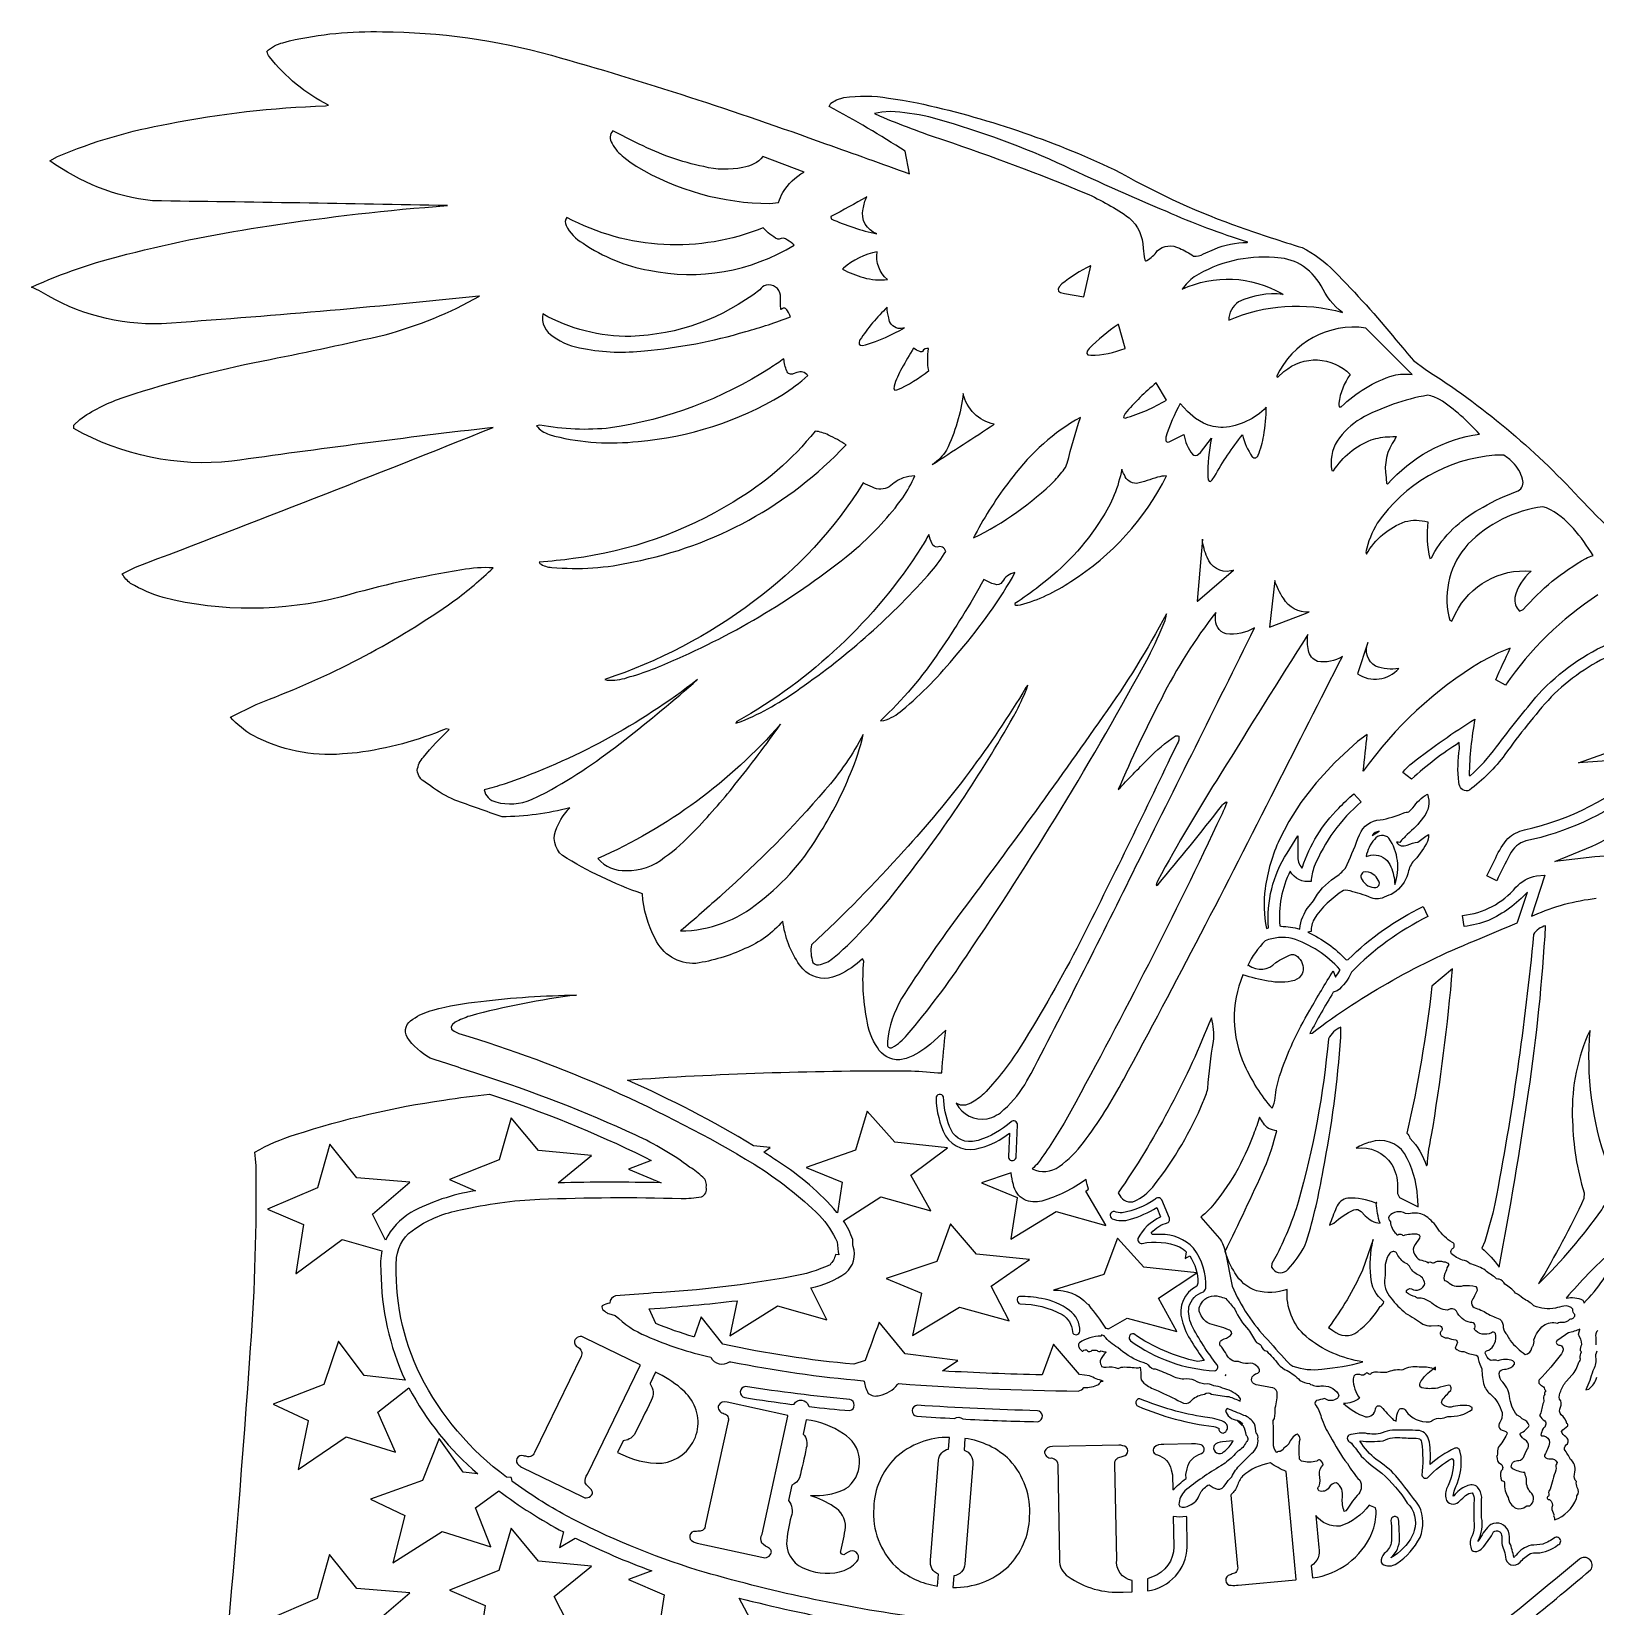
# Model space of a CAD drawing. Extents: x 1.2 to 67.4, y 0.4 to 30.3.
# Drawn here: x 36.98 to 49.58, y 10.21 to 22.91 of the extents above; entities that cross this region are included whole.
import ezdxf

# ---------------------------------------------------------------- set-up
doc = ezdxf.new("R2010")
doc.units = 0
doc.linetypes.add('0', pattern=[0])
doc.layers.add('1', color=7, linetype='0')

msp = doc.modelspace()

# ---------------------------------------------------------------- linework, layer by layer
at = {"layer": '1'}
for points in [[(44.128609, 10.126138, -0.037734), (42.344826, 10.508261, -0.045397), (41.290195, 10.945316, -0.03119), (40.850727, 11.224701), (40.853287, 11.226761, -0.011312), (40.844982, 11.253387), (40.806812, 11.257828, -0.115277), (40.113205, 12.075929, -0.126374), (39.920441, 13.027145, -0.229393), (40.076363, 13.264281, -0.103772), (40.437664, 13.410446, -0.047854), (41.075748, 13.496489, -0.0182), (42.213737, 13.502615, 0.039643), (42.377781, 13.51674, 0.399132), (42.416176, 13.59462, 0.30237), (42.389153, 13.673599, 0.070427), (42.28336, 13.756409, 0.053804), (41.848618, 14.012879, 0.031349), (40.593395, 14.501723, 0.00171), (40.190983, 14.634201, -0.11121), (40.005421, 14.802831, -0.421994), (40.052254, 14.947149, -0.097763), (40.214169, 15.020386, -0.043934), (40.598984, 15.091432, -0.026195), (41.370975, 15.142303, 0.034283), (40.511803, 14.973518, 0.03799), (40.394657, 14.923645), (40.370773, 14.905029), (40.360256, 14.88652), (40.364647, 14.868225), (40.385471, 14.85022), (40.424229, 14.832657, -0.06232), (42.804527, 13.77921, -0.052625), (43.33107, 13.365458, -0.078242), (43.472496, 13.152405, 0.035834), (43.484703, 13.04808), (43.459015, 13.050705, -0.136126), (43.414661, 12.969589, -0.071369), (43.1082, 12.874176, -0.031584), (41.988041, 12.741426, -0.000835), (41.686451, 12.718765, 0.31205), (41.639553, 12.659958, 0.105547), (41.579559, 12.638306, 0.423917), (41.590107, 12.602966, 0.045923), (41.627281, 12.574615), (41.62973, 12.57608), (41.683941, 12.560638, 0.096563), (41.932747, 12.395004, 0.048158), (42.453636, 12.223495, 0.446114), (42.603352, 12.185791), (42.6161, 12.186784, 0.028011), (43.682457, 12.034698), (43.690483, 12.030701, 0.0875), (43.722195, 11.932388, 0.258858), (43.814648, 11.916534, 0.193697), (43.957962, 12.00444), (43.967262, 12.010805, 0.01498), (45.414627, 11.951491, 0.219278), (45.460445, 11.979416, 0.124406), (45.58054, 12.00473, 0.032367), (45.599461, 12.030655), (45.615852, 12.031647, -0.041362), (45.505505, 12.074356), (45.426819, 12.084671), (45.216503, 12.329453), (45.124134, 12.081881, -0.008907), (44.321972, 12.112823), (44.444363, 12.196701), (44.020412, 12.251968), (44.019409, 12.252304), (43.810455, 12.505965, -0.000604), (43.698032, 12.196625), (43.606945, 12.167526, -0.032504), (42.551224, 12.329788), (42.376862, 12.549423), (42.376587, 12.549362), (42.319771, 12.388519), (42.315945, 12.389053, -0.034618), (42.011902, 12.496429), (41.956451, 12.613068, 0.011264), (42.666943, 12.679382), (42.607662, 12.39743), (42.989441, 12.636383), (42.990532, 12.636765), (43.38868, 12.524429), (43.260944, 12.78215, 0.100023), (43.54253, 12.904745, 0.308706), (43.600792, 13.116238, -0.05969), (43.597904, 13.171646, 0.06464), (43.522377, 13.32341), (43.823849, 13.515717), (43.824795, 13.515839), (44.226856, 13.402298), (44.066494, 13.690323), (44.361973, 13.910263), (44.362198, 13.910751), (43.936775, 13.956711), (43.714447, 14.206985), (43.61982, 13.89357), (43.223297, 13.753983), (43.511581, 13.633881), (43.511795, 13.633301), (43.474052, 13.387115), (43.47028, 13.390793, 0.07328), (42.998203, 13.798457, 0.00803), (42.882187, 13.875534), (42.932262, 13.914719), (42.797985, 13.928436, 0.031841), (41.782864, 14.455399), (41.830452, 14.462146, -0.017679), (44.067707, 14.532319, -0.002343), (44.315628, 14.514526, -0.007273), (44.34705, 14.858061), (44.223312, 14.745544, -0.093547), (44.029194, 14.631409), (43.976112, 14.621553, -0.291021), (43.796932, 14.71861, -0.112585), (43.711346, 14.946832, -0.070884), (43.687309, 15.415085), (43.676319, 15.433884, -0.075195), (43.489273, 15.305573), (43.435764, 15.286606, -0.290706), (43.196735, 15.353287), (43.169121, 15.385178, -0.11825), (43.033958, 15.738937, -0.122647), (42.729088, 15.51692, -0.073061), (42.333282, 15.397698, -0.310646), (42.005066, 15.597317, -0.1076), (41.902771, 15.958023, -0.056495), (41.257771, 16.266674, -0.355161), (41.214153, 16.493162, -0.100121), (41.318768, 16.651199, -0.062658), (40.771114, 16.578524, -0.003441), (40.390099, 16.713785, -0.058912), (40.195866, 16.827408), (40.152843, 16.856583, -0.245155), (40.08839, 16.9534, -0.154069), (40.137066, 17.059769, -0.030899), (40.344448, 17.282257), (40.320953, 17.287918, -0.065145), (39.602264, 17.095078), (39.484161, 17.085022, -0.141744), (38.764385, 17.233076, -0.07642), (38.582355, 17.381027), (38.789333, 17.484543), (38.898136, 17.527817, 0.062704), (40.383011, 18.317818, 0.033679), (40.698627, 18.585175, 0.059212), (40.446732, 18.568222, 0.029797), (39.476364, 18.351625, -0.123917), (38.039787, 18.345057, -0.060559), (37.777779, 18.459713, -0.111941), (37.710293, 18.536301), (37.817055, 18.5907, 0.004829), (40.698586, 19.716301, 0.006291), (38.593414, 19.443684, -0.155054), (37.320385, 19.707336), (37.319084, 19.734161), (37.366852, 19.779953, -0.075073), (37.700859, 19.951065), (37.813053, 19.990845, -0.027008), (38.901424, 20.265274, 0.008968), (39.829063, 20.463593, 0.062802), (40.589066, 20.774384), (40.584976, 20.774048, -0.008926), (38.025612, 20.551367, -0.147035), (37.056946, 20.809448, 0.013826), (36.978561, 20.846771, -0.047842), (37.747982, 21.111658, -0.027553), (38.894604, 21.340769, -0.019992), (40.330296, 21.504299, 0.001726), (37.952766, 21.542141, -0.129675), (37.126701, 21.866028), (37.187439, 21.899872, -0.055591), (38.083378, 22.163637, -0.042075), (39.347015, 22.306778), (39.371799, 22.313751, -0.107542), (38.895699, 22.70241, -0.054766), (38.875797, 22.746872, -0.129928), (39.005402, 22.816879), (39.05793, 22.832306, -0.061995), (39.807636, 22.905087, -0.067035), (41.170193, 22.716202, -0.017607), (43.379547, 22.002256, -0.002904), (44.055614, 21.75979), (44.019135, 21.942123, 0.021781), (43.408772, 22.302017), (43.420563, 22.329391), (43.466682, 22.356186), (43.527092, 22.374298, -0.078061), (43.885532, 22.37117), (43.997822, 22.354324), (44.116573, 22.332184, -0.056403), (45.705242, 21.795235), (45.761841, 21.765385, 0.043222), (46.719765, 21.329836, 0.008515), (47.219944, 21.165848, -0.086485), (47.48048, 20.972641, -0.024113), (47.976562, 20.421661, -0.000904), (48.117699, 20.255934), (48.212303, 20.184891, -0.065467), (49.452145, 19.150301, 0.014416), (49.805466, 18.797098, 0.191975)], [(49.603195, 18.366455, 0.09767), (48.859165, 17.640182), (48.780396, 17.682083), (48.780434, 17.683088, -0.005172), (48.896957, 17.936966), (48.801853, 17.901428), (48.662624, 17.827316, 0.102231), (47.712219, 16.945694, 0.001657), (47.744732, 17.242584), (47.667576, 17.18483), (47.483913, 17.016769), (47.331921, 16.852707), (47.208744, 16.693832), (47.111538, 16.541412), (47.037449, 16.396622, 0.073585), (46.921921, 15.999606, 0.075344), (46.931477, 15.679672), (46.94986, 15.684296, -0.165104), (47.098652, 16.286987), (47.185955, 16.426712), (47.185966, 16.267014, 0.190959), (47.216606, 16.16597), (47.222576, 16.173538, -0.117399), (47.515678, 16.648569, -0.02499), (47.636536, 16.765198), (47.695908, 16.69841, 0.118575), (47.317265, 16.177788, 0.055894), (47.291519, 16.058151, -0.320161), (47.124241, 16.141113, 0.137539), (47.039265, 15.699997), (47.048729, 15.696381, -0.066963), (47.20116, 15.674225, -0.155734), (47.277321, 15.858597), (47.311058, 15.901138, -0.130789), (47.484188, 16.088715, 0.054488), (47.56831, 16.164078, 0.024064), (47.669182, 16.404221), (47.683689, 16.434677, -0.303187), (47.849609, 16.553822, 0.061337), (48.038765, 16.609524, -0.022537), (48.080467, 16.619156), (48.113274, 16.651947, -0.114515), (48.229679, 16.76088, -0.271546), (48.19537, 16.572803, -0.065556), (48.067169, 16.436148, 0.018249), (48.007244, 16.373016, 0.021798), (47.981522, 16.374634, 0.406603), (48.066925, 16.351242, -0.065697), (48.151745, 16.375504, -0.003325), (48.239231, 16.437027, -0.167632), (48.221329, 16.363016, -0.07512), (48.112576, 16.214993, 0.118459), (48.071915, 16.118576), (48.063858, 16.095997, -0.15612), (47.938717, 15.951541, 0.05368), (47.864174, 15.923297, -0.216901), (47.75098, 15.937684, 0.023609), (47.587811, 15.986105), (47.571255, 15.986659), (47.55476, 15.985168, 0.112828), (47.31583, 15.752911, 0.127672), (47.291912, 15.654816), (47.266296, 15.648605, -0.098642), (47.57481, 15.426071), (47.591812, 15.428864, -0.082848), (48.194263, 15.855301), (48.232014, 15.774384, 0.085044), (47.617821, 15.326874, -0.129908), (47.501907, 15.17547, 0.037671), (47.470928, 15.164703, 0.016453), (47.282375, 14.832231), (47.299694, 14.835785, -0.067926), (48.65591, 15.598607, 0.003054), (48.953106, 15.725464), (48.956047, 15.729492), (49.036903, 15.972275, -0.101158), (48.721046, 15.743395, -0.065958), (48.525097, 15.694946), (48.513683, 15.783662, 0.193693), (48.943523, 16.010536, -0.168792), (49.108475, 16.10318), (49.176922, 16.107483), (49.067524, 15.779312), (49.090019, 15.785904, -0.07815), (49.589924, 15.921982, -0.049246)], [(49.728508, 17.891052, 0.088787), (49.226517, 17.54509, 0.025901), (48.85474, 17.080999, -0.070675), (48.567715, 16.792755, -0.483357), (48.486618, 16.838242), (48.482124, 16.857773, -0.065835), (48.488609, 17.126862), (48.486263, 17.176285, 0.044626), (48.102795, 16.883026), (48.031239, 16.936707, -0.068285), (48.109982, 17.013824, -0.027089), (48.612881, 17.366699, 0.039361), (48.566032, 16.914978), (48.573772, 16.90834, 0.050056), (48.78717, 17.142517, -0.014762), (49.124969, 17.567825, -0.105843), (49.727913, 17.990353)], [(49.907543, 16.784393, -0.10845), (49.023998, 16.384377, 0.218001), (48.894764, 16.274485, 0.019423), (48.788448, 16.062592), (48.708847, 16.102402), (48.708614, 16.104156), (48.780586, 16.248795, -0.070885), (48.87888, 16.404816, -0.135852), (49.011921, 16.472885, 0.125429), (50.0042, 16.977997, -0.212634)], [(49.897938, 16.243347, 0.064769), (49.578129, 16.256668), (49.255939, 16.218781), (49.558182, 16.343262, 0.259566), (49.907818, 16.762894)], [(38.272892, 7.069795, 0.009837), (38.744804, 12.29866, 0.021513), (38.788521, 13.766508), (38.784565, 13.821528), (38.778946, 13.876404, -0.055056), (39.105831, 14.017853, -0.043747), (40.301949, 14.29531, -0.011285), (40.670364, 14.344391, -0.034677), (41.921799, 13.836437), (41.972836, 13.808731), (41.791004, 13.740494), (42.052769, 13.629532, 0.011699), (41.223248, 13.62915), (41.491806, 13.848312), (41.065704, 13.888763), (41.064888, 13.889282), (40.844814, 14.154144), (40.746971, 13.814072), (40.348164, 13.655289), (40.347919, 13.654953), (40.556831, 13.565292), (40.552601, 13.564026, 0.084365), (40.036312, 13.390109, 0.137636), (39.83086, 13.168274), (39.728069, 13.376511), (40.029015, 13.633728), (39.60178, 13.670044), (39.382408, 13.941742), (39.282722, 13.588074), (38.882038, 13.417664), (39.169945, 13.293579), (39.110298, 12.899384), (39.110947, 12.899536), (39.482029, 13.172745), (39.802906, 13.082458, 0.07065), (39.794567, 12.914581, 0.106395), (39.990582, 12.038956), (39.660007, 12.075912), (39.454216, 12.352615), (39.453754, 12.352661), (39.336159, 12.003052), (38.926716, 11.844635), (39.207932, 11.712753), (39.208431, 11.712173), (39.128857, 11.320068), (39.514297, 11.583099), (39.515499, 11.582947), (39.911354, 11.459305), (39.771133, 11.779846), (40.020821, 11.977081, 0.095793), (40.576469, 11.28479), (40.458668, 11.298569), (40.265221, 11.569656), (40.264786, 11.569397), (40.130184, 11.230423), (39.711819, 11.079773), (39.987904, 10.948822), (39.98819, 10.948151), (39.889713, 10.566833), (40.288998, 10.820145), (40.68055, 10.696426), (40.681175, 10.696472), (40.556049, 11.009552), (40.745022, 11.147522, 0.039154), (41.266853, 10.815628), (41.233727, 10.689636), (41.361122, 10.766937), (41.368206, 10.763779, 0.027623), (41.977291, 10.501663), (41.790455, 10.431686), (42.078606, 10.309341), (42.022804, 9.943756)], [(49.602436, 12.439392, 0.293813), (49.586449, 12.383133, -0.001638), (49.587021, 12.322586, 0.190224)], [(49.594017, 12.271618, 0.15185), (49.586025, 12.212006, -0.181204), (49.562141, 12.114304, -0.040222), (49.507214, 11.960953), (49.531044, 11.966904, 0.16284), (49.594856, 12.06192)], [(49.592278, 8.290665), (49.520115, 8.313556, 0.025759), (47.68301, 8.68988, -0.33226), (47.644405, 8.876587), (47.65691, 8.90451, -0.086232), (47.872295, 9.155334, -0.018687), (48.175232, 9.404999), (48.419476, 9.594666), (48.439968, 9.589432), (48.430729, 9.603698, 0.007944), (49.544769, 10.509613, 0.894421), (49.455116, 10.595598, -0.009027), (47.882328, 9.332232, 0.050982), (47.581085, 9.022463, 0.151212), (47.50589, 8.787633, 0.248621), (47.650204, 8.559128, 0.051266), (48.247887, 8.274109, 0.052549), (50.381104, 7.724213, 0.025022)], [(42.793209, 10.075577), (42.682816, 10.282516, 0.033937), (44.378319, 9.969528)]]:
    msp.add_lwpolyline(points, format="xyb", dxfattribs=at)
for points in [[(44.328594, 22.033646, -0.016521), (45.478111, 21.602591, -0.048666), (45.826302, 21.405931, -0.211168), (45.938618, 21.162222, 0.015343), (45.951168, 21.066254, 0.43393), (45.968441, 21.061417, 0.097131), (46.052364, 21.138697, -0.326828), (46.230618, 21.159796, -0.05879), (46.34367, 21.09761, 0.165854), (46.424122, 21.115387), (46.512379, 21.152924, -0.108532), (46.776657, 21.206451), (46.782169, 21.208694, -0.027073), (46.128262, 21.455933, -0.012054), (45.246712, 21.849707, 0.039039), (44.210918, 22.219021, 0.043075), (43.899261, 22.261566), (43.832394, 22.257965), (43.774422, 22.24678), (43.812958, 22.227737, 0.020336)], [(43.033489, 21.608795, -0.131364), (43.206821, 21.774323), (42.874043, 21.899094, -0.187933), (42.711964, 21.811199, -0.111839), (42.396725, 21.818085, -0.067191), (41.876713, 22.000092, -0.015971), (41.665482, 22.107498, 0.371559), (41.657581, 22.00568, 0.118076), (41.753483, 21.893845), (41.799881, 21.857864), (41.853146, 21.821747, 0.134915), (42.928658, 21.521591), (43.00037, 21.529572, -0.065295)], [(43.422283, 21.41745), (43.424469, 21.397583, 0.055345), (43.793003, 21.276598, -0.392351), (43.682285, 21.47727, -0.075247), (43.710403, 21.575363, -0.016155)], [(43.07243, 21.226822, 0.323427), (43.003925, 21.232742), (42.998508, 21.232574), (42.993141, 21.233322, -0.105068), (42.877071, 21.325363, -0.223252), (41.293736, 21.408691, 0.296207), (41.287163, 21.343979, 0.150482), (41.423775, 21.200298, 0.105176), (41.955322, 20.983213, 0.190774), (43.127071, 21.186478, 0.037383)], [(43.685081, 20.924057, 0.102663), (43.877071, 20.908691, -0.253147), (43.793736, 21.13092, 0.132476), (43.522186, 20.999676), (43.515961, 20.992035, 0.057086)], [(47.055996, 20.794724), (47.065926, 20.788528, 0.14231), (46.707668, 20.72744, 0.248597), (46.628452, 20.5802, -0.174402), (47.545067, 20.6427, -0.118888), (47.373035, 20.858641, 0.115116), (47.206928, 21.02994, 0.123868), (46.997559, 21.085075, 0.161259), (46.350464, 20.929991, 0.084027), (46.253479, 20.830185, -0.245971)], [(45.515862, 21.019333), (45.513161, 21.018387, 0.053454), (45.28241, 20.872513), (45.262638, 20.8508), (45.25285, 20.831375), (45.255432, 20.815109), (45.272785, 20.802963), (45.305927, 20.795563), (45.460403, 20.769806)], [(43.07246, 20.654953), (43.065552, 20.664185, 0.625308), (43.022579, 20.665693, -0.72092), (43.017799, 20.672302, -0.029676), (43.015961, 20.782593, 0.425773), (42.900211, 20.863943, 0.185754), (42.849312, 20.825378, -0.157137), (41.809296, 20.44981, -0.129845), (41.099293, 20.63092, 0.316315), (41.184444, 20.449226, 0.124985), (41.428776, 20.352253, 0.075906), (41.920132, 20.333757, 0.050133), (42.736027, 20.489376, 0.02379), (43.096977, 20.608475, 0.040948)], [(43.963322, 20.51506, -0.327625), (43.887489, 20.599672, -0.061225), (43.875332, 20.684723, 0.053741), (43.655544, 20.421648, 0.102502), (43.649197, 20.386368), (43.659122, 20.379288), (43.676392, 20.37793), (43.699455, 20.381256, 0.05761), (44.014027, 20.519104, -0.119457)], [(45.79348, 20.353043), (45.793331, 20.354553), (45.738586, 20.546173), (45.737518, 20.547134, 0.050785), (45.502712, 20.351608), (45.488338, 20.329865), (45.484306, 20.31279), (45.492783, 20.301605), (45.515961, 20.297592, 0.085452)], [(47.607464, 20.142807, 0.127037), (47.5158, 19.911398, 0.055629), (47.51976, 19.883209), (47.535614, 19.882523, -0.116711), (47.956055, 20.135895, -0.092686), (48.107227, 20.142792), (47.732567, 20.517698, 0.331867), (47.014088, 20.126999), (47.023556, 20.121704), (47.073521, 20.16609, -0.395546)], [(43.993862, 20.193344, 0.057678), (43.930534, 20.048553), (43.929012, 20.027557), (43.936337, 20.016937), (43.953823, 20.018539, 0.069235), (44.210327, 20.175583, -0.089488), (44.209415, 20.351593, 0.388219), (44.160931, 20.328966, -0.301693), (44.139694, 20.327698, -0.06698), (44.088226, 20.355637, 0.01507)], [(42.931484, 20.195099, -0.106235), (41.646564, 19.712812, -0.074877), (41.075809, 19.735046), (41.049191, 19.72934, 0.159507), (41.151859, 19.660843), (41.194511, 19.6465, 0.08872), (41.868523, 19.604239, 0.115497), (43.027149, 19.977566, 0.048857), (43.235435, 20.13446, 0.375269), (43.147671, 20.157883), (43.118984, 20.147949, -0.442435), (43.066311, 20.170639, -0.082164), (43.043736, 20.269806, -0.015505)], [(46.127071, 19.936478), (46.043736, 20.075363, 0.044202), (45.792683, 19.828369), (45.781605, 19.808334), (45.781342, 19.795471), (45.793957, 19.791382, 0.06451)], [(44.23835, 19.41777, 0.002531), (44.737999, 19.742065, -0.295026), (44.487968, 19.990372, -0.085463), (44.352852, 19.533468, -0.121494)], [(47.926403, 19.641632), (47.951935, 19.642471), (47.977455, 19.642731), (47.968067, 19.620499, 0.209602), (47.897141, 19.314083, -0.006949), (47.899025, 19.266739), (47.908825, 19.258316, -0.178415), (48.648636, 19.663498, 0.06712), (48.327976, 19.941696, 0.076383), (48.23254, 19.976059, 0.080866), (47.692074, 19.787085, 0.103005), (47.501968, 19.606716, 0.177301), (47.458286, 19.368591), (47.473202, 19.367355, -0.157514), (47.77623, 19.616081, -0.074975)], [(46.910023, 19.651031, 0.045992), (46.93124, 19.879471, -0.182546), (46.584801, 19.715933, -0.114748), (46.42561, 19.751602), (46.361023, 19.78978), (46.295944, 19.844513), (46.238152, 19.90863, 0.059032), (46.122437, 19.637604), (46.120579, 19.617584, 0.682506), (46.148075, 19.600113), (46.168621, 19.610031), (46.265995, 19.658539, 0.120887), (46.336849, 19.500828, 0.362536), (46.385597, 19.499908), (46.401268, 19.515228), (46.488171, 19.63092, 0.046723), (46.459469, 19.317184), (46.463322, 19.295181), (46.470211, 19.282623), (46.480583, 19.281509), (46.494896, 19.293732), (46.513592, 19.321259, -0.036882), (46.738388, 19.657944, 0.092759), (46.817822, 19.480282, 0.581771), (46.865955, 19.493149, 0.057068)], [(43.401405, 19.655075, 0.093252), (43.293736, 19.686478, -0.092716), (42.633411, 19.11466, -0.106064), (41.343956, 18.659798, -0.017985), (41.071514, 18.63092), (41.075768, 18.620773, 0.143848), (41.171925, 18.588867, 0.079067), (41.829922, 18.632929, 0.156253), (43.543736, 19.575363, 0.043291)], [(44.59948, 18.879639, 0.013125), (44.571907, 18.825562, 0.078757), (45.230503, 19.292458, 0.032795), (45.312286, 19.394592), (45.326641, 19.429047, -0.016384), (45.432625, 19.797592, 0.103425), (44.887295, 19.317257, 0.043933)], [(48.918777, 19.433456, 0.062887), (48.845158, 19.491898), (48.773258, 19.491959, 0.226227), (47.826122, 18.944038, 0.090256), (47.734295, 18.712799), (47.739319, 18.695343, -0.180798), (48.050343, 18.957119, -0.136346), (48.232464, 18.955292, 0.084018), (48.249855, 18.659164), (48.262424, 18.664627), (48.288967, 18.717346, -0.131876), (48.678211, 19.073896, -0.044315), (48.961678, 19.205261, 0.357116), (48.996201, 19.299377, 0.139875)], [(44.004391, 19.310104, 0.079285), (43.891411, 19.238892, -0.254833), (43.756702, 19.234756, -0.040748), (43.682625, 19.269806, -0.096898), (42.797951, 18.313606, -0.082684), (41.599293, 17.686478), (41.618595, 17.679306, 0.096828), (41.779095, 17.700607, 0.041208), (42.181503, 17.851768, 0.070099), (43.62796, 18.74229, 0.055803), (44.001499, 19.149824, 0.039938), (44.099293, 19.325363, 0.087791)], [(46.053989, 19.315552, -0.031474), (45.885303, 19.265282, -0.324818), (45.787174, 19.33358, -0.04167), (45.765961, 19.38092, -0.105231), (45.60297, 18.980577, -0.09409), (45.101715, 18.438131, -0.021585), (44.904846, 18.297592), (44.90551, 18.289703), (44.913597, 18.285309), (44.928646, 18.284454), (44.950188, 18.28714, 0.083975), (45.355762, 18.475225, 0.136822), (46.127071, 19.325363, 0.062846)], [(49.406025, 18.901001, 0.107631), (49.18998, 19.068268), (49.160835, 19.077621, 0.166001), (48.555828, 18.775108, 0.240684), (48.401215, 18.193634), (48.411079, 18.16333), (48.425938, 18.156113), (48.457127, 18.218414, -0.306482), (49.064899, 18.558609, 0.154776), (48.93433, 18.345062, 0.219918), (48.971107, 18.236862), (49.002224, 18.248016, -0.087031), (49.50668, 18.660662, -0.030421), (49.565804, 18.684464, 0.044103)], [(44.149708, 18.74855, -0.122855), (42.664703, 17.346313), (42.65456, 17.332199), (42.699299, 17.346634, 0.058984), (43.170982, 17.612335, 0.061068), (44.233143, 18.557623, 0.044848), (44.347408, 18.717926, 0.463379), (44.277565, 18.751308, -0.334749), (44.238186, 18.779083, -0.052693), (44.210403, 18.853149, -0.01747)], [(46.645687, 18.559814, -0.384059), (46.454445, 18.670395, -0.083448), (46.415897, 18.814835), (46.374329, 18.316101), (46.375816, 18.316772), (46.66597, 18.565475, -0.042849)], [(44.294842, 17.910034, -0.05642), (43.821514, 17.353149), (43.847439, 17.354248, 0.106312), (43.995518, 17.437363, 0.047215), (44.431725, 17.881012, 0.045818), (44.885323, 18.508102), (44.904846, 18.547592, 0.229715), (44.803558, 18.470978, -0.350202), (44.74218, 18.452469, -0.069942), (44.654846, 18.492035, -0.025727)], [(47.247612, 18.21582), (47.277027, 18.229767, -0.298352), (47.068756, 18.33971, -0.077632), (46.99947, 18.481689), (46.957783, 18.107147)], [(44.51392, 15.45697, 0.024626), (45.980927, 17.864996, 0.021736), (46.115566, 18.161789), (46.124157, 18.192261), (46.127071, 18.214249, -0.032317), (45.613789, 17.38608, -0.008342), (44.439327, 15.767388, 0.01641), (43.991207, 15.114069, 0.100826), (43.876728, 14.768188), (43.878307, 14.740723, 0.573214), (43.916416, 14.720047, 0.096729), (44.035835, 14.821121, 0.032013)], [(45.979374, 17.045441, -0.05461), (46.198219, 17.229927, -0.190803), (46.225033, 17.228653, -0.209026), (46.213577, 17.166763), (46.20042, 17.137939), (46.159863, 17.059202, -0.006154), (45.403812, 15.518464, -0.02107), (44.91927, 14.678742, -0.044325), (44.653702, 14.345812, -0.053998), (44.549759, 14.270065), (44.506767, 14.255341), (44.467621, 14.254974), (44.432625, 14.269806, 0.32719), (44.682583, 14.145301, 0.142158), (44.816887, 14.22005, 0.086613), (45.002365, 14.451797), (45.036545, 14.510423, 0.005313), (45.880814, 16.180658, 0.000768), (46.836773, 18.101166, -0.158208), (46.606564, 18.052818, -0.372947), (46.522678, 18.185741, -0.034741), (46.524288, 18.226166, 0.048499), (46.085609, 17.530746, 0.020408), (45.738182, 16.797592, -0.011685)], [(46.565212, 16.927574, 0.016522), (46.056335, 16.065268), (46.048866, 16.046467), (46.042446, 16.027283), (46.046467, 16.024536), (46.058632, 16.034058, 0.013411), (46.569073, 16.665091, -0.083141), (46.608402, 16.70009, -0.597249), (46.610401, 16.689026, -0.032014), (46.533386, 16.516388, -0.015728), (45.314365, 14.133174, -0.023193), (45.093182, 13.790976, -0.038698), (45.043736, 13.742034, 0.282805), (45.261223, 13.760315, 0.084778), (45.457611, 13.954193, 0.040139), (45.782314, 14.464661, 0.007221), (47.007248, 16.815384, 0.000931), (47.544704, 17.87178, -0.193656), (47.343307, 17.831036, -0.275186), (47.271816, 17.919846, -0.087226), (47.265972, 18.047596, 0.002709)], [(47.748447, 17.978928), (47.749413, 17.982086), (47.666077, 17.732056, 0.379016), (47.999439, 17.773727, -0.134237), (47.812164, 17.792343, -0.370442)], [(41.760048, 17.199738, 0.015794), (42.347393, 17.684784, -0.082928), (40.788303, 16.842289, -0.016096), (40.627068, 16.797333, 0.305407), (40.722343, 16.698227, 0.172127), (41.008217, 16.718552), (41.066341, 16.743744), (41.128067, 16.774323, 0.041521)], [(44.031906, 16.093643, 0.038227), (44.917244, 17.430017, 0.031337), (45.01041, 17.640259), (44.994175, 17.620483, -0.050889), (44.010139, 16.305252, -0.023544), (43.265961, 15.547592, 0.140063), (43.277031, 15.405675, 0.349408), (43.339184, 15.388844, 0.12425), (43.447517, 15.447205), (43.488888, 15.48056, 0.045382), (43.973751, 16.018845)], [(42.64864, 16.837875, 0.016599), (43.015961, 17.325363, -0.109283), (41.543736, 16.242035, 0.236895), (41.772041, 16.145744, 0.184421), (42.081417, 16.252352, 0.0516), (42.31546, 16.458954, 0.023124)], [(43.580181, 16.928024, 0.042548), (43.682625, 17.242035, -0.059673), (43.373688, 16.79364, -0.034016), (42.546139, 15.953693, -0.008444), (42.210403, 15.658691, 0.171249), (42.846066, 15.892777, 0.096611), (43.341824, 16.459984, 0.042775)], [(47.815693, 16.270369, -0.287552), (47.936104, 16.17598, -0.089628), (47.96637, 16.034058, 0.241151), (47.920135, 16.405508, 0.465247), (47.8032, 16.396807, 0.130916), (47.735626, 16.259384, -0.112437)], [(47.842171, 16.462891, 0.208175), (47.783592, 16.426941)], [(47.792786, 16.115067, 0.252298), (47.71217, 16.132019, 0.454372), (47.703896, 16.070419, 0.284026), (47.815163, 16.008339, 0.546428), (47.833717, 16.068846, 0.141796)], [(49.044395, 14.360352, 0.023076), (49.182625, 15.700348, 0.201894), (49.085403, 15.63092, -0.023241), (48.774345, 13.460977, -0.022098), (48.691433, 13.157669), (48.668736, 13.103149, -0.06419), (48.807625, 12.950363, 0.011558)], [(47.03804, 14.488876, -0.05514), (47.282372, 15.020616, -0.011349), (47.471081, 15.33696), (47.488205, 15.285614, 0.030774), (47.523335, 15.341278), (47.524006, 15.348648, 0.134624), (47.13979, 15.598067, 0.152465), (46.921848, 15.579437, 0.082783), (46.781555, 15.380783), (46.788883, 15.38269, 0.380281), (47.00745, 15.403564, -0.073032), (47.134556, 15.468473, -0.278393), (47.192955, 15.440842, -0.304363), (47.219555, 15.312317), (47.195175, 15.281006), (47.15905, 15.260361, -0.121543), (46.945827, 15.255539, -0.032855), (46.74313, 15.303955, 0.2132), (46.75655, 14.577591, 0.07667), (46.977192, 14.229507, 0.135289), (47.001801, 14.313599, -0.044529)], [(48.432625, 15.353149), (48.265961, 15.214249, -0.027372), (48.064964, 14.029099, -0.144053), (48.088924, 13.988564), (48.091652, 13.986786, -0.111782), (48.22258, 13.764832, 0.214036), (48.230732, 13.801956, -0.034671), (48.260876, 13.999344, 0.02064)], [(46.422611, 14.283569, 0.040168), (46.460445, 14.389557, -0.026323), (46.505192, 14.768908, 0.09268), (46.490276, 14.957748), (46.468208, 14.910095, -0.05424), (45.738182, 13.547592), (45.759014, 13.514206, 0.413124), (45.889973, 13.49217, 0.112351), (46.031063, 13.613861, 0.06776)], [(47.389519, 13.732498, 0.029588), (47.533005, 14.803902), (47.533237, 14.843502), (47.532131, 14.883087, 0.176655), (47.431923, 14.790848, -0.046896), (47.188133, 13.473103, -0.040783), (47.018959, 13.055374), (46.974907, 12.978745), (46.9725, 12.949066), (46.984337, 12.935822, 0.489166), (47.106289, 12.933029, 0.066476), (47.242455, 13.122116), (47.256454, 13.157822, 0.031942)], [(49.521198, 14.816711, 0.114176), (49.39949, 14.126728, 0.067743), (49.492046, 13.548981), (49.491287, 13.503174, -0.025776), (49.125244, 12.815598, 0.044546), (49.635162, 13.411615, 0.046806), (49.702679, 13.544708, 0.147399), (49.689606, 13.748306), (49.678421, 13.78688, -0.107326), (49.541267, 14.856781, 0.021603)], [(44.852791, 13.840576, 1.000122), (44.915237, 13.837936), (44.926075, 14.095779, 0.663), (44.874023, 14.120392, -0.104385), (44.608002, 13.969894), (44.562359, 13.961961, -0.368992), (44.378788, 14.083767, -0.093278), (44.330338, 14.321319, 0.876748), (44.269485, 14.309647, 0.108732), (44.344376, 14.009092, 0.353901), (44.624413, 13.910658, 0.102827), (44.860741, 14.029846)], [(46.828079, 14.019592, -0.088854), (46.483776, 13.427394, -0.028219), (46.40485, 13.353148, -0.002775), (46.552719, 13.181427, -0.116564), (46.601009, 13.066772), (46.65485, 12.797592, 0.086915), (46.942352, 12.363999, 0.004354), (47.119938, 12.166794), (47.146271, 12.151367, 0.117389), (47.380123, 12.127686, 0.043632), (47.710403, 12.186478, -0.135188), (47.251644, 12.389717, -0.231808), (47.099293, 12.76979, -0.14337), (46.851315, 12.75891, -0.184168), (46.678295, 12.904728, -0.067678), (46.599319, 13.075352, 0.006631), (46.917843, 13.748943, 0.035919), (47.015961, 14.047594, -0.000357), (46.94838, 14.065948, -0.097989), (46.877071, 14.158691, -0.017577)], [(48.150639, 13.514603, 0.11524), (48.045452, 13.866457, 0.333256), (47.770229, 13.957921, 0.073348), (47.655155, 13.908736, -0.29225), (47.942841, 13.777389, -0.130516), (47.988705, 13.603485), (47.989265, 13.541977), (48.004562, 13.511612), (48.154846, 13.436478, 0.020068)], [(44.923195, 13.512177), (44.923351, 13.509521), (44.872158, 13.177353), (44.872452, 13.175323), (45.236526, 13.39711), (45.638645, 13.285889), (45.63821, 13.287689), (45.477585, 13.56311), (45.49762, 13.577347, -0.041858), (45.478985, 13.657089, -0.081385), (45.121811, 13.480711, -0.152564), (44.979412, 13.494095, -0.229186), (44.893009, 13.615698, -0.053727), (44.87606, 13.709488), (44.63472, 13.629105)], [(45.837826, 12.355652, 0.145162), (46.51556, 12.114259, 0.538256), (46.534531, 12.162842, -0.047019), (46.328632, 12.484035, -0.136639), (46.307579, 12.629517, -0.252944), (46.424316, 12.751195, 0.200784), (46.443954, 12.779694, 0.18118), (46.344402, 13.102356, 0.215629), (46.078495, 13.21293, 0.02692), (46.013535, 13.212463), (46.004219, 13.223618, -0.163503), (46.138916, 13.308243, 0.348399), (46.149864, 13.34552), (46.090057, 13.4915, 0.535355), (46.033089, 13.494934, -0.102064), (45.768311, 13.386866, -0.117475), (45.707062, 13.398069, 0.830963), (45.688915, 13.339386, 0.177952), (45.835365, 13.335434, 0.068416), (46.047642, 13.430481), (46.078209, 13.355667), (46.076458, 13.35321, 0.164385), (45.896221, 13.180145, 0.533924), (45.929844, 13.140578, -0.149208), (46.231552, 13.112965, -0.068643), (46.286434, 13.073044), (46.278309, 13.020081), (46.313759, 13.040695, -0.152812), (46.380493, 12.820267), (46.372578, 12.7966, 0.374442), (46.252167, 12.520885, 0.088638), (46.329536, 12.34917, 0.026928), (46.43129, 12.197311), (46.376633, 12.190521, -0.101491), (45.864449, 12.41107, 0.832577)], [(47.728355, 13.364426, 0.176037), (47.847988, 13.302811, -0.066973), (47.817783, 13.46531, 2.406338), (47.814903, 13.468914), (47.814636, 13.466476, 0.103182), (47.588852, 13.506347, 0.273452), (47.495113, 13.428574, 0.012544), (47.439754, 13.286865), (47.474632, 13.304337, -0.068581), (47.636124, 13.412299, -0.258353), (47.696121, 13.398254)], [(48.414116, 13.157959, -0.093402), (48.30484, 13.272888, 0.08806), (48.204247, 13.369152, 0.178734), (48.09396, 13.380848), (48.073532, 13.380593), (48.053146, 13.381958, 0.366373), (47.920662, 13.359558, 0.369317), (47.932098, 13.316132, 0.199456), (47.977455, 13.219894, 0.698043), (47.999413, 13.214493, -0.290514), (48.030277, 13.207001), (48.039043, 13.204773, -0.103094), (48.142826, 13.218048), (48.163212, 13.210968), (48.169598, 13.198669), (48.165852, 13.182968, 0.010783), (48.119888, 13.113962, 0.303933), (48.137173, 13.039124, 0.255577), (48.184155, 13.005875, -0.063156), (48.237633, 12.984818, -0.562298), (48.261612, 12.986084, 0.237425), (48.293751, 12.992839, -0.178659), (48.360577, 12.992814, -0.300117), (48.401794, 12.971237, 0.114392), (48.379547, 12.914215, 0.229281), (48.366215, 12.84166, -0.194323), (48.405346, 12.820215, 0.236774), (48.520523, 12.801252, -0.08696), (48.618874, 12.793503), (48.62933, 12.781555), (48.630802, 12.761826, -0.009709), (48.585121, 12.673425, 0.315359), (48.607025, 12.623566, -0.082701), (48.710121, 12.576248, 0.044765), (48.814655, 12.530182, -0.228787), (48.841225, 12.462036, 0.175065), (48.872253, 12.402901, 0.054831), (48.89785, 12.359165, 0.078279), (49.017361, 12.246627, 0.353759), (49.072342, 12.299927), (49.076241, 12.309311), (49.080318, 12.312363, 0.140687), (49.088699, 12.364883, -0.134561), (49.165333, 12.480597, -0.220493), (49.278427, 12.497665, -0.271452), (49.318741, 12.505195, 0.199113), (49.378887, 12.529388), (49.386318, 12.532776, 0.422697), (49.418686, 12.567474, -0.239645), (49.401787, 12.609726, 0.326145), (49.329891, 12.633954, 0.066802), (49.261288, 12.618225, -0.134981), (49.08847, 12.638733, 0.062713), (49.000889, 12.697327, 0.060059), (48.939587, 12.740631, 0.101425), (48.854496, 12.811783, 0.172098), (48.807293, 12.853593, -0.29654), (48.770817, 12.870346, -0.043004), (48.684563, 12.932693, 0.06992), (48.57378, 12.976852, 0.163051), (48.512047, 13.006927, -0.102005), (48.42421, 13.057733, -0.456562), (48.43808, 13.102319, 0.436355), (48.433075, 13.14946)], [(45.501385, 12.649185), (45.499901, 12.642365, -0.032566), (45.634369, 12.458008, -0.037026), (45.65992, 12.45224), (45.809769, 12.537827), (46.208832, 12.429886), (46.061749, 12.699493), (46.370453, 12.903427), (45.944344, 12.948608), (45.732727, 13.183472), (45.622704, 12.891525), (45.217255, 12.763198, -0.222909), (45.488087, 12.654694)], [(47.791191, 13.161972), (47.79356, 13.171906), (47.706364, 12.926559, -0.057415), (47.432629, 12.464264), (47.468468, 12.43863, 0.361091), (47.66803, 12.429855, 0.082411), (47.850018, 12.631927, 0.206721), (47.878666, 12.6707, -0.226022), (47.773643, 12.876553, -0.08601)], [(47.889339, 12.886307), (47.887703, 12.863266, 0.240216), (47.935833, 12.702628, 0.060378), (48.055889, 12.577393, -0.018777), (48.191944, 12.490906, 0.138761), (48.26001, 12.47728), (48.313377, 12.478547, -0.819691), (48.337711, 12.430496, 0.510073), (48.351772, 12.390625, 0.187371), (48.393608, 12.379974, 0.0821), (48.457569, 12.36447, -0.45821), (48.468006, 12.332169, -0.023358), (48.452499, 12.297379, 0.213739), (48.523636, 12.268951, 0.080776), (48.622864, 12.240321, -0.314835), (48.638004, 12.209763, 0.051665), (48.668781, 12.129425, 0.062819), (48.685894, 11.994736, 0.132819), (48.744225, 11.920939, -0.131669), (48.831615, 11.778297, -0.195798), (48.807491, 11.689261, 0.317204), (48.818375, 11.64035, -0.115185), (48.873222, 11.615784), (48.870159, 11.602951, -0.04886), (48.799286, 11.494965, 0.108859), (48.795074, 11.442261), (48.792683, 11.432007), (48.787384, 11.423782), (48.792435, 11.412354, 0.240959), (48.803894, 11.375214), (48.823803, 11.360658, -0.481903), (48.824577, 11.308121, 0.170933), (48.825935, 11.230087), (48.844173, 11.226318), (48.847866, 11.22229), (48.850407, 11.20845, 0.138762), (48.881126, 11.0923, 0.22075), (48.94228, 11.006105, 0.25205), (49.024879, 11.023422, -0.092356), (49.054703, 11.026474, 0.499657), (49.059513, 11.136827, -0.202544), (49.028015, 11.244141, 0.01909), (49.01408, 11.293884, -0.100209), (48.916965, 11.324387), (48.90543, 11.341446, -0.438876), (48.965679, 11.391526, 0.311347), (49.010666, 11.429764), (49.025673, 11.466125), (49.035515, 11.485214, 0.462991), (49.019089, 11.555084, -0.111562), (48.976437, 11.600327), (48.976292, 11.606949), (48.980339, 11.612946, 0.164273), (49.050301, 11.673874, 0.260652), (48.998466, 11.723415, -0.081492), (48.977058, 11.742889), (48.951977, 11.756577, -0.142652), (48.892155, 11.909035, 0.160505), (48.825089, 12.036366, -0.246212), (48.812954, 12.111496, -0.20714), (48.864468, 12.127991, 0.235959), (48.931, 12.168457), (48.930882, 12.18187), (48.91959, 12.195084, 0.172962), (48.797932, 12.195919, 0.15793), (48.744408, 12.197571), (48.736645, 12.199615, -0.148951), (48.69595, 12.257292, -0.378108), (48.723629, 12.280659, 0.220984), (48.769207, 12.335281, 0.212784), (48.777927, 12.415452, 0.413541), (48.745224, 12.421066, -0.353272), (48.605312, 12.449979, 0.738994), (48.577778, 12.503769, -0.259338), (48.464699, 12.596152, 0.411883), (48.398277, 12.60466), (48.390541, 12.602188, -0.160138), (48.266502, 12.659758, 0.083416), (48.179787, 12.700943), (48.156593, 12.699737, -0.277805), (48.136677, 12.711227, -0.157432), (48.061596, 12.74643, -0.490112), (48.074673, 12.77092), (48.088081, 12.778), (48.102165, 12.774445, 0.490981), (48.209114, 12.817337, 0.281827), (48.148144, 12.889928, -0.169235), (48.085613, 12.956879, 0.147776), (48.041592, 12.987137, -0.102605), (47.979771, 13.065042, 0.458753), (47.9272, 13.061981, 0.204348), (47.890583, 12.912156, -0.007525)], [(49.349293, 12.700363, -0.165776), (49.481823, 12.68425, -0.236891), (49.490139, 12.660675, 0.092044), (49.765961, 13.061478), (49.77483, 13.090439), (49.772915, 13.104904), (49.761536, 13.106506), (49.742012, 13.096909), (49.715668, 13.077728, 0.033711)], [(45.429066, 12.434021, 0.254277), (45.343979, 12.600472, 0.130088), (45.119572, 12.695735, 0.051043), (44.942146, 12.714313, 0.757887), (44.947437, 12.654358, -0.117184), (45.284927, 12.568516, -0.259943), (45.367912, 12.427705, 0.832732)], [(46.604771, 12.696158, -0.028239), (46.677326, 12.609955, 0.103428), (46.788952, 12.445821, 0.001011), (46.853031, 12.341327, -0.104194), (46.890125, 12.319138, 0.294724), (46.934376, 12.272568, -0.034803), (47.028965, 12.165833, 0.110904), (47.098488, 12.116759, -0.069938), (47.201824, 12.037382, 0.142256), (47.278072, 12.011353, 0.185189), (47.371471, 11.992246, -0.274394), (47.511276, 11.929224, -0.465683), (47.491486, 11.884655, -0.3041), (47.399715, 11.891937, -0.04443), (47.336292, 11.875781, 0.344206), (47.325096, 11.843598, -0.103975), (47.373806, 11.738773, 0.062826), (47.446556, 11.588028, 0.050359), (47.585133, 11.36615, 0.052598), (47.684143, 11.231771, -0.306441), (47.676296, 11.123383, 0.046145), (47.58379, 10.998886), (47.570908, 10.985123), (47.560146, 10.980743, -0.102245), (47.544033, 11.092134, 0.30601), (47.496899, 11.212402, 0.273365), (47.436359, 11.172461, -0.362666), (47.353802, 11.148247, -0.470947), (47.357582, 11.184006, 0.114393), (47.360161, 11.27803, -0.197417), (47.388371, 11.357391, 0.259313), (47.360825, 11.397264, 0.284644), (47.338512, 11.38643, -0.126507), (47.215878, 11.386216), (47.205944, 11.393295), (47.200081, 11.402863, -0.055853), (47.199493, 11.545334), (47.205486, 11.563004, 0.153648), (47.183369, 11.60439), (47.179558, 11.604328, 0.176869), (47.112244, 11.526957, -0.141557), (47.07262, 11.493896, -0.339707), (47.028278, 11.463454), (47.021919, 11.461064), (47.016396, 11.457108, -0.219348), (46.988003, 11.530411, 0.018104), (46.986908, 11.713295, -0.12465), (46.997166, 11.730255, 0.048237), (47.002319, 11.816849, 0.095815), (47.017532, 11.943283, 0.354758), (46.96629, 11.979741, -0.010423), (46.850445, 12.001396), (46.838936, 12.007154, -0.639961), (46.833691, 12.081832), (46.844193, 12.089844, 0.214713), (46.877525, 12.109665, 0.294591), (46.853756, 12.152954, 0.322085), (46.784557, 12.172306, -0.129973), (46.706821, 12.18814, -0.325832), (46.610744, 12.246844, -0.004892), (46.573887, 12.303558, -0.623629), (46.575291, 12.364258), (46.592628, 12.373001, 0.219512), (46.653175, 12.414536, 0.336478), (46.627132, 12.445388, 0.034142), (46.475933, 12.493287, -0.198148), (46.407547, 12.558609, -0.359879), (46.407852, 12.658432, -0.356572), (46.552208, 12.712233, -0.048003)], [(49.446514, 12.408691), (49.459469, 12.447556), (49.459522, 12.449951, -0.034427), (49.365971, 12.419739, -0.006414), (49.272396, 12.356526, 0.69616), (49.296654, 12.322218, -0.508702), (49.317978, 12.2677), (49.309921, 12.251938, -0.03844), (49.130524, 12.041934, 0.499654), (49.150276, 11.996638, -0.18385), (49.173145, 11.967361, -0.591279), (49.174469, 11.938723, 0.28018), (49.174881, 11.921432, 0.242318), (49.168751, 11.878464), (49.168266, 11.870758, 0.032634), (49.14397, 11.774323), (49.138374, 11.762115), (49.134514, 11.754456, 0.141828), (49.176853, 11.711288, -0.429944), (49.161808, 11.648239, 0.094271), (49.144428, 11.597092), (49.14999, 11.590836, -0.286991), (49.211971, 11.556595), (49.213902, 11.53624, -0.080632), (49.174755, 11.435089), (49.172634, 11.423782, 0.294676), (49.22361, 11.405626, -0.285126), (49.275238, 11.376587), (49.274082, 11.368347, 0.280951), (49.266678, 11.33017), (49.264439, 11.31267, 0.009633), (49.219769, 11.16098, 0.289732), (49.208332, 11.122849), (49.207829, 11.109558), (49.205711, 11.105375, 0.947075), (49.212997, 11.076341, -0.382629), (49.233658, 11.01195, 0.186244), (49.249992, 10.956436, 0.38593), (49.251991, 10.936508, -0.05415), (49.254539, 10.912978, 0.221851), (49.432369, 11.084976), (49.433701, 11.096099), (49.433491, 11.1073, 0.397038), (49.436634, 11.173172, -0.111111), (49.430523, 11.222061, -0.266947), (49.41608, 11.278336), (49.418285, 11.301041, 0.279949), (49.383282, 11.400024, 0.034863), (49.334145, 11.480881, -0.25586), (49.358624, 11.526277, 0.432239), (49.344833, 11.581207, -0.155676), (49.31041, 11.625809, -0.039086), (49.360943, 11.671997, 0.473681), (49.353573, 11.689377, 0.193411), (49.308022, 11.758545, -0.335577), (49.302872, 11.82196, 0.276962), (49.29557, 11.885895, -0.193366), (49.30394, 11.949524, -0.109187), (49.351513, 12.030975), (49.393696, 12.078522, 0.135255), (49.449368, 12.182709, 0.387884), (49.459927, 12.217007, -0.132318), (49.471973, 12.265961), (49.463165, 12.274872, -0.110073), (49.475185, 12.326614, 0.105225)], [(41.495842, 11.148163), (41.49229, 11.154266, -0.0289), (41.440487, 11.211029, -0.202911), (41.460495, 11.282227), (41.885803, 12.158218), (41.885067, 12.163208), (41.436474, 12.380845, 0.482108), (41.354412, 12.355726, 0.363951), (41.386467, 12.30311, -0.388785), (41.407837, 12.230042), (41.031857, 11.455429, -0.438357), (40.970833, 11.423828), (40.961754, 11.42514), (40.952717, 11.426743), (40.943729, 11.428603, 0.903108), (40.906986, 11.353424, 0.074767), (40.934444, 11.334152), (41.415932, 11.100462, 0.450721), (41.49902, 11.121896, 0.181566)], [(45.640457, 12.143631, -0.138842), (45.737831, 12.133768, 0.028847), (45.760914, 12.14447, -0.047142), (45.881397, 12.138565), (45.900024, 12.139114), (45.91497, 12.14267, -0.063236), (45.919479, 12.059784, 0.258524), (45.959225, 12.004641, 0.079443), (46.058441, 11.953812), (46.080353, 11.941488, -0.020018), (46.264961, 11.852596, 0.319556), (46.334042, 11.881381, -0.147328), (46.433971, 11.926577, -0.386625), (46.488922, 11.926331, 0.023753), (46.628643, 11.90625, -0.042367), (46.720367, 11.869293), (46.722832, 11.887344), (46.708504, 11.908112, 0.125169), (46.578209, 11.974869, 0.080231), (46.507141, 11.993759, 0.178295), (46.435471, 12.00737, -0.093842), (46.354427, 12.036331, 0.119181), (46.266018, 12.047638, -0.128378), (46.16993, 12.074073, 0.011199), (46.038883, 12.128263, -0.318323), (45.98457, 12.156158, 0.129679), (45.947731, 12.178024), (45.911007, 12.188553, -0.069454), (45.735012, 12.300919, -0.098067), (45.62566, 12.394485), (45.62978, 12.394623, 0.007894), (45.601936, 12.405273), (45.599293, 12.394806, 0.1414), (45.425339, 12.3405, 0.448753), (45.432011, 12.289917), (45.448315, 12.273849), (45.452812, 12.273361, -0.544614), (45.489128, 12.275569, 0.446287), (45.528736, 12.279587, -0.091288), (45.569237, 12.278655, 0.494568), (45.597145, 12.274658, 0.087665), (45.637665, 12.267822), (45.637615, 12.262527, 0.095758), (45.592026, 12.194046, 0.093712), (45.604107, 12.149307, 0.085064)], [(42.213455, 11.973053, 0.064654), (42.00692, 12.10321), (41.9641, 12.012466), (41.964485, 12.00943, -0.304946), (41.972572, 11.876343, -0.013492), (41.836605, 11.599563, -0.226634), (41.746155, 11.550629), (41.702057, 11.457184, 0.132847), (42.061108, 11.370055, 0.600141), (42.271278, 11.914014, 0.050155)], [(47.811687, 11.806961, -0.693604), (47.856995, 11.823897, 0.01218), (47.957188, 11.717521, 0.091321), (47.97871, 11.709518, -0.124269), (48.001564, 11.802109, -0.509778), (48.055012, 11.792267, 0.26481), (48.246628, 11.703897, 0.154862), (48.275455, 11.718095, -0.232569), (48.332836, 11.729294, 0.092305), (48.394154, 11.746872, 0.166085), (48.591301, 11.802124), (48.590534, 11.819443), (48.56604, 11.83287, 0.088398), (48.42025, 11.822062, -0.181111), (48.352722, 11.842728), (48.344471, 11.85997), (48.34848, 11.877472, -0.020268), (48.417366, 11.956185, 0.317497), (48.413754, 11.995529), (48.401272, 11.999268, 0.03328), (48.310394, 11.975235, -0.084467), (48.185863, 11.976065, -0.402768), (48.170151, 12.018051, -0.126184), (48.279316, 12.12915), (48.294231, 12.122696), (48.29504, 12.122665), (48.295044, 12.143021), (48.278912, 12.13028, 0.096551), (48.162739, 12.14325, 0.17999), (48.03138, 12.122914), (48.019024, 12.120287, 0.127973), (47.900673, 12.101105, -0.013856), (47.80294, 12.103987, 0.174816), (47.769505, 12.085495, -0.046324), (47.738338, 12.097855, -0.39525), (47.684383, 12.083859, 0.103682), (47.648205, 12.082367), (47.636433, 12.070297), (47.631649, 12.048859, 0.156185), (47.682041, 11.892731, -0.177649), (47.553024, 11.851944, 0.108281), (47.731319, 11.743687, 0.408127)], [(42.727417, 11.898468, 0.00767), (43.107452, 11.844101), (43.125771, 11.84659, -0.668713), (43.240452, 11.833145), (43.24789, 11.826874, 0.010772), (43.573689, 11.79369, 0.827478), (43.57415, 11.882095, -0.013741), (42.732342, 11.987517, 0.873419)], [(42.932671, 10.676788), (42.92778, 10.68187, -0.028718), (42.864136, 10.72493, -0.202923), (42.86694, 10.798828), (43.075451, 11.749985), (43.073566, 11.754669), (42.586475, 11.861252, 0.335551), (42.515018, 11.83609, 0.434107), (42.553852, 11.773544), (42.562317, 11.768783, -0.429037), (42.593925, 11.707932), (42.40963, 10.866898, -0.438658), (42.357704, 10.821884), (42.348564, 10.821045), (42.339405, 10.820465), (42.330231, 10.820172, 0.903271), (42.312103, 10.738495, 0.075373), (42.343292, 10.726181), (42.866131, 10.611693, 0.451133), (42.94191, 10.651982, 0.181694)], [(45.085983, 11.793076, -0.009718), (44.118694, 11.837174, 0.898695), (44.115391, 11.747773, 0.009445), (44.417721, 11.73117, -0.305368), (44.486542, 11.727066), (44.509846, 11.724716, 0.007828), (45.090961, 11.704132, 0.865966)], [(46.619087, 11.650482, 0.348177), (46.589874, 11.702118, 0.093319), (46.437004, 11.740326, -0.060068), (45.912708, 11.889112, 0.848302), (45.897579, 11.82933, 0.072252), (46.507439, 11.665449, -0.045486), (46.547909, 11.651398, 0.895966), (46.611698, 11.633641, 0.092249)], [(46.60075, 11.196106, -0.048596), (46.652252, 11.259918, -0.085013), (46.723202, 11.358932), (46.815266, 11.451035, 0.252906), (46.86409, 11.56517, 0.282262), (46.849571, 11.612839, 0.028493), (46.836212, 11.685944, 0.181587), (46.750298, 11.755432, 0.003944), (46.61676, 11.809433), (46.60244, 11.79509, 0.324094), (46.696114, 11.716608, -0.216063), (46.739311, 11.683792), (46.73666, 11.681351, 0.033485), (46.696613, 11.714157), (46.737968, 11.67282, -1.358061), (46.742844, 11.673874, -0.091793), (46.76722, 11.597076, -0.47421), (46.769394, 11.539413, -0.150806), (46.701614, 11.465517), (46.690685, 11.455843, -0.050984), (46.599083, 11.371152), (46.565811, 11.347651, 0.041875), (46.274284, 11.146072, 0.167654), (46.225754, 11.037537), (46.233788, 11.022049, 0.276485), (46.309814, 11.029221, 0.234443), (46.394272, 11.119475, -0.109332), (46.459476, 11.19342), (46.471817, 11.194565, 0.074041), (46.538071, 11.15924, 0.270605)], [(43.260128, 11.106888), (43.260773, 11.109833, 0.119462), (43.527794, 11.156754), (43.545734, 11.16779), (43.56266, 11.180333, 0.515563), (43.52216, 11.607329, 0.113818), (43.223232, 11.71994), (43.198048, 11.604782, -0.278801), (43.223228, 11.492599, -0.013582), (43.168079, 11.251336, -0.196121), (43.10788, 11.192581), (43.080772, 11.068649, -0.253689), (43.101715, 10.939331, 0.051466), (43.063465, 10.718833, 0.312136), (43.222973, 10.516214, 0.186015), (43.528858, 10.505219, 0.123403), (43.641914, 10.590038, 0.745916), (43.560837, 10.653564), (43.537968, 10.63887, -0.798982), (43.501259, 10.66188, 0.02446), (43.54015, 10.853242, 0.271658), (43.445591, 11.018829, 0.078599)], [(44.287815, 10.475021, -0.359418), (44.225883, 10.588852), (44.289776, 11.394226, -0.321745), (44.370308, 11.483871), (44.378029, 11.578217, 0.191771), (43.940887, 11.412949, 0.190074), (43.767002, 11.010766, 0.22152), (43.945045, 10.535999, 0.147584), (44.280041, 10.379898)], [(44.495018, 11.475144, -0.369521), (44.564693, 11.362732), (44.500866, 10.556976, -0.354608), (44.41217, 10.461914), (44.404556, 10.368851, 0.194102), (44.85017, 10.535246, 0.189851), (45.023254, 10.937445, 0.209172), (44.863056, 11.39405, 0.164761), (44.502686, 11.568939)], [(48.829407, 10.76181, 0.066133), (48.832779, 10.710358), (48.8549, 10.646698), (48.859818, 10.614166, 0.709644), (48.976421, 10.571991, -0.063782), (49.059612, 10.64209, -0.12273), (49.112064, 10.647015, 0.16587), (49.281281, 10.711148, 1.092297), (49.258965, 10.770004, -0.037371), (49.159267, 10.716248, -0.025464), (49.065105, 10.707977, 0.186452), (48.945469, 10.628428, -0.017688), (48.925446, 10.610733, 0.066464), (48.8927, 10.728622, 0.0506), (48.883564, 10.821126, 0.440374), (48.74184, 10.876785, 0.11541), (48.653461, 10.758848, -0.028773), (48.637901, 10.738739), (48.639633, 10.745697, 0.165129), (48.666866, 10.930762, -0.015767), (48.667736, 11.097223, 0.149927), (48.634396, 11.176677, 0.312361), (48.545803, 11.185244, 0.130411), (48.442097, 11.106632), (48.436352, 11.103729, -0.068607), (48.472687, 11.212433, 0.10419), (48.501217, 11.424332), (48.491646, 11.47049, 0.447478), (48.449474, 11.490234, 0.066535), (48.251694, 11.359238, 0.046746), (48.246624, 11.539993), (48.234459, 11.578659, 0.299074), (48.134277, 11.634125, 0.010166), (47.947136, 11.637115, 0.08119), (47.866154, 11.61327, -0.11816), (47.730614, 11.610916, 0.095551), (47.597542, 11.59537, 0.6414), (47.608208, 11.53804), (47.616875, 11.531555, -0.010295), (47.697136, 11.426346, 0.049288), (47.861721, 11.289902, -0.066777), (48.067822, 11.048676, -0.284433), (48.123058, 10.826934), (48.1166, 10.805663), (48.108139, 10.785108, -0.147142), (47.935974, 10.607971, 0.224734), (48.004601, 10.762482, 0.022021), (47.997005, 10.918563, 0.850798), (47.936096, 10.908707, -0.035613), (47.938961, 10.725647, -0.141246), (47.881073, 10.640798, 0.164507), (47.856327, 10.57399), (47.859421, 10.565903), (47.864616, 10.558975, 0.30746), (47.983059, 10.561066, 0.130173), (48.170479, 10.771759, 0.205177), (48.163898, 11.024001, 0.009564), (47.975464, 11.268435, 0.063777), (47.817871, 11.399052, -0.089897), (47.687824, 11.545486), (47.688423, 11.548843, 0.061542), (47.872917, 11.550858, -0.150273), (48.026939, 11.574097, 0.003535), (48.155907, 11.57016, -0.289491), (48.183445, 11.537994, -0.057576), (48.185387, 11.273305, 0.577758), (48.236763, 11.256195, -0.081037), (48.428116, 11.408524), (48.441124, 11.392517, -0.116635), (48.384212, 11.163095, 0.199032), (48.384415, 11.068204, 0.496756), (48.490406, 11.066177, 0.038216), (48.53624, 11.11058, -0.138202), (48.591476, 11.13121, -0.199772), (48.605415, 11.07106, 0.035739), (48.607914, 10.85321, -0.092396), (48.579586, 10.76329, 0.183689), (48.587498, 10.669631, 0.365436), (48.640274, 10.664647, 0.135053), (48.680515, 10.695412, 0.052489), (48.763538, 10.8166, -0.621183), (48.827412, 10.788911, -0.099853)], [(45.776566, 10.331451), (45.846497, 10.332245), (45.849293, 10.333832), (45.849297, 10.42482, -0.399559), (45.725677, 10.592926), (45.711689, 11.361771, -0.439866), (45.751633, 11.418289), (45.760372, 11.421249), (45.769196, 11.42395), (45.778099, 11.426379, 0.912649), (45.775757, 11.510315, 0.074722), (45.742294, 11.514725), (45.207439, 11.50473, 0.342311), (45.143696, 11.462936, 0.469648), (45.20076, 11.41208, -0.396368), (45.250393, 11.354996), (45.264442, 10.594833, 0.258958), (45.334461, 10.455719, 0.170547)], [(46.283543, 11.279373), (46.292412, 11.324417, -0.289478), (46.408878, 11.447251, 0.776686), (46.392529, 11.521149, 0.068778), (46.329376, 11.525482), (46.104702, 11.521408, 0.19465), (46.027107, 11.496614, 0.563393), (46.053196, 11.43695, -0.27552), (46.165562, 11.31633), (46.17437, 11.277176), (46.176594, 11.155853), (46.17802, 11.154587, -0.031141), (46.284161, 11.245239)], [(46.578236, 11.541519, 0.209314), (46.510365, 11.512786), (46.506969, 11.504237, 0.762797), (46.587456, 11.461304, 0.127812), (46.663555, 11.5495)], [(47.168659, 10.430389), (47.172314, 10.432541), (47.091354, 11.302444, -0.047682), (46.964241, 11.371429, 0.140744), (46.740696, 11.266349, 0.123123), (46.697659, 11.188609, -0.120496), (46.647362, 11.116913), (46.646042, 11.11116), (46.699276, 10.53743, -0.453137), (46.656651, 10.477524), (46.648083, 10.474167), (46.639408, 10.471109, 0.936854), (46.648643, 10.385727, 0.049762), (46.704876, 10.387268)], [(46.289795, 10.937531), (46.285961, 10.939148, -0.080058), (46.180534, 10.940918), (46.185032, 10.69606, -0.322102), (46.014687, 10.454895), (45.980373, 10.441757), (45.974293, 10.438309), (45.974293, 10.340393, 0.363253), (46.294247, 10.694519)], [(47.759079, 11.030823, -0.15403), (47.525429, 10.862259, -0.257972), (47.330318, 10.948929), (47.35424, 10.691544, -0.326584), (47.293289, 10.543503), (47.303692, 10.444702, 0.259414), (47.783085, 10.805288, 0.092225), (47.816727, 10.98468), (47.810825, 11.008835, 0.037395)]]:
    msp.add_lwpolyline(points, format="xyb", close=True, dxfattribs=at)
msp.add_lwpolyline([(49.790619, 17.036606), (49.448524, 17.013611), (49.772587, 17.128922)], dxfattribs=at)
for points in [[(44.459698, 12.626633), (44.858406, 12.516113), (44.712765, 12.796204), (45.022766, 13.010132), (44.596661, 13.054962), (44.386185, 13.298325), (44.274506, 12.993927), (43.867901, 12.85849), (44.15181, 12.741302), (44.078758, 12.399338)], [(46.602886, 12.082642), (46.60088, 12.077408), (46.608368, 12.077988)], [(40.746395, 10.505081), (40.347115, 10.346161), (40.635254, 10.222458), (40.577503, 9.842331), (40.947239, 10.101807), (41.349701, 9.987183), (41.191929, 10.295135), (41.491272, 10.539368), (41.064732, 10.579895), (40.844296, 10.845306)], [(39.282146, 10.278931), (38.881294, 10.108826), (39.169353, 9.984634), (39.109703, 9.590088), (39.481339, 9.863846), (39.884007, 9.750534), (39.727459, 10.067566), (40.028595, 10.32489), (39.601402, 10.360886), (39.381836, 10.632767)]]:
    msp.add_lwpolyline(points, close=True, dxfattribs=at)

doc.saveas('drawing.dxf')
